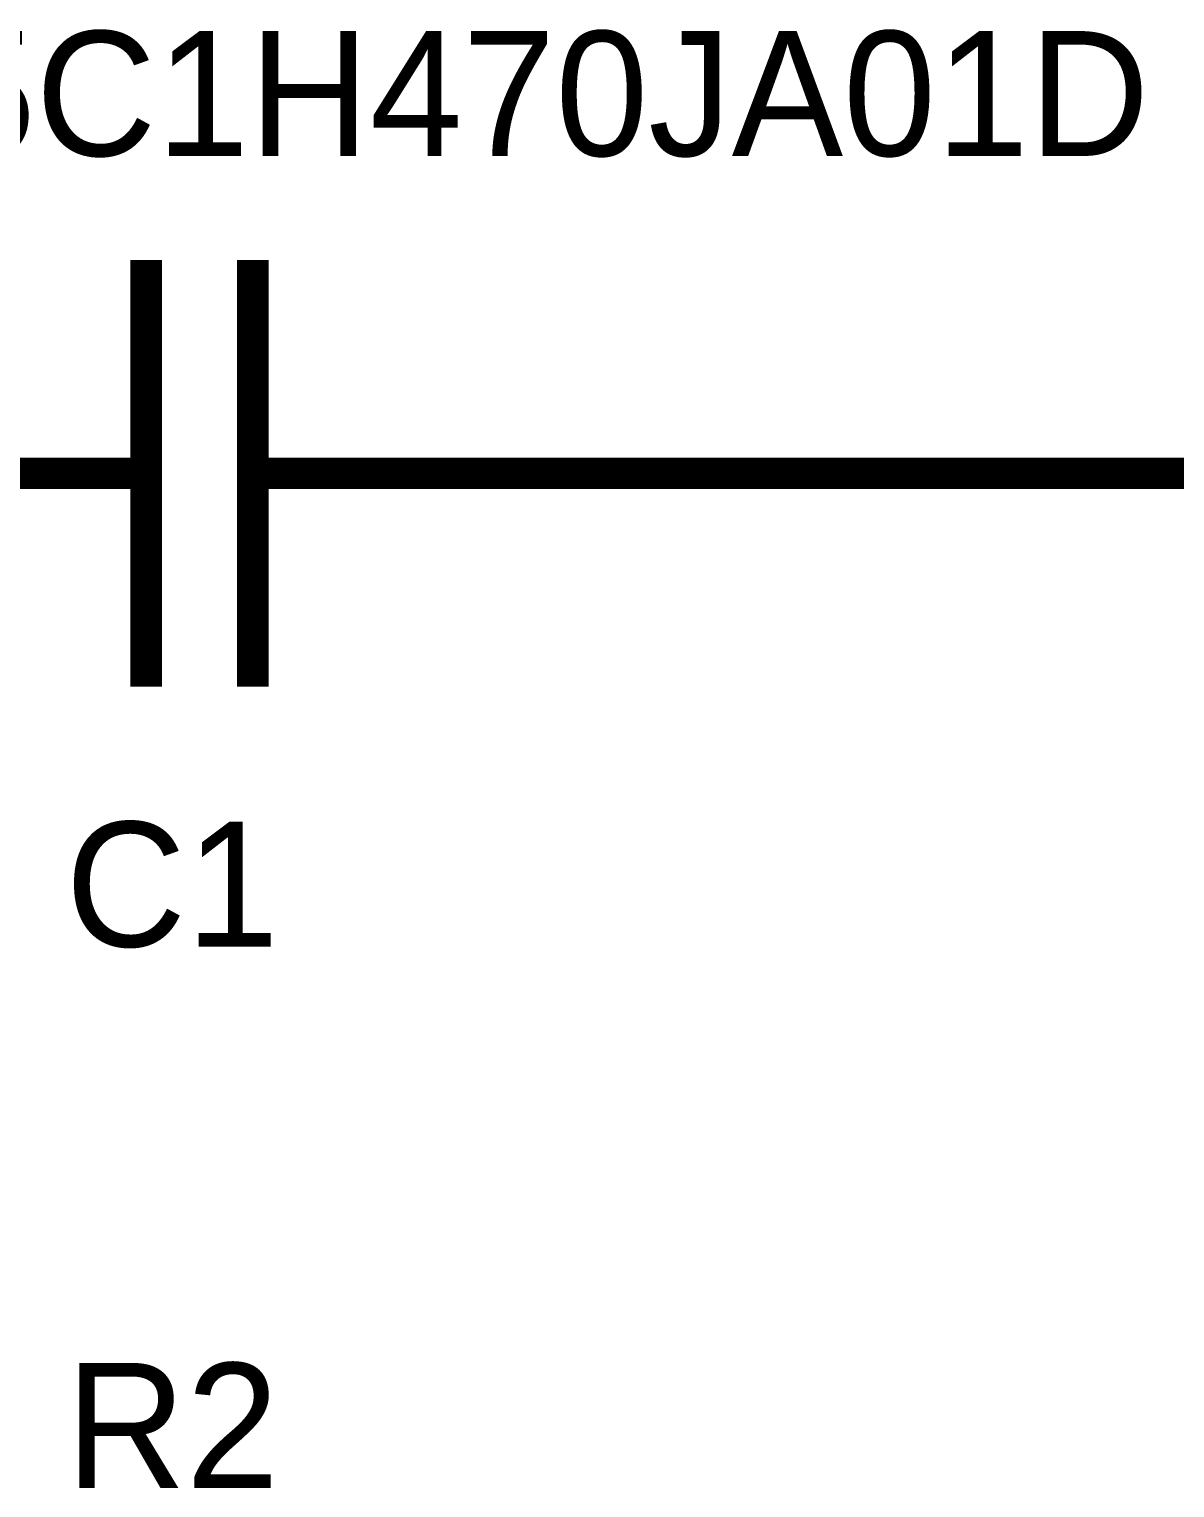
# Model space of a CAD drawing. Header units: inches. Extents: x 0 to 569, y 0 to 432.
# Drawn here: x 75.85 to 86.78, y 170.66 to 184.56 of the extents above; entities that cross this region are included whole.
import ezdxf

# ---------------------------------------------------------------- set-up
doc = ezdxf.new("R2010")
doc.units = ezdxf.units.IN
doc.layers.add('Sheet', color=255, linetype='Continuous')

msp = doc.modelspace()

# ---------------------------------------------------------------- linework, layer by layer
at = {"layer": 'Sheet'}
for points in [[(76.969, 178.296, 0.3, 0.3, 0), (76.969, 182.364, 0.3, 0.3, 0)], [(77.986, 182.364, 0.3, 0.3, 0), (77.986, 178.296, 0.3, 0.3, 0)], [(76.2, 180.33, 0.3, 0.3, 0), (73.67, 180.33, 0.3, 0.3, 0)], [(76.2, 180.33, 0.3, 0.3, 0), (76.969, 180.33, 0.3, 0.3, 0)], [(78.742, 180.33, 0.3, 0.3, 0), (77.986, 180.33, 0.3, 0.3, 0)], [(78.742, 180.33, 0.3, 0.3, 0), (81.285, 180.33, 0.3, 0.3, 0)], [(91.442, 180.33, 0.3, 0.3, 0), (81.285, 180.33, 0.3, 0.3, 0)]]:
    msp.add_lwpolyline(points, format="xyseb", dxfattribs=at)

# ---------------------------------------------------------------- texts
for s, height, p in [('GRM1885C1H470JA01D', 1.19063, (68.659, 183.356)), ('C1', 1.1906, (76.2, 175.816)), ('R2', 1.1906, (76.2, 170.656))]:
    msp.add_text(s, height=height, dxfattribs=at).set_placement(p)

doc.saveas('drawing.dxf')
